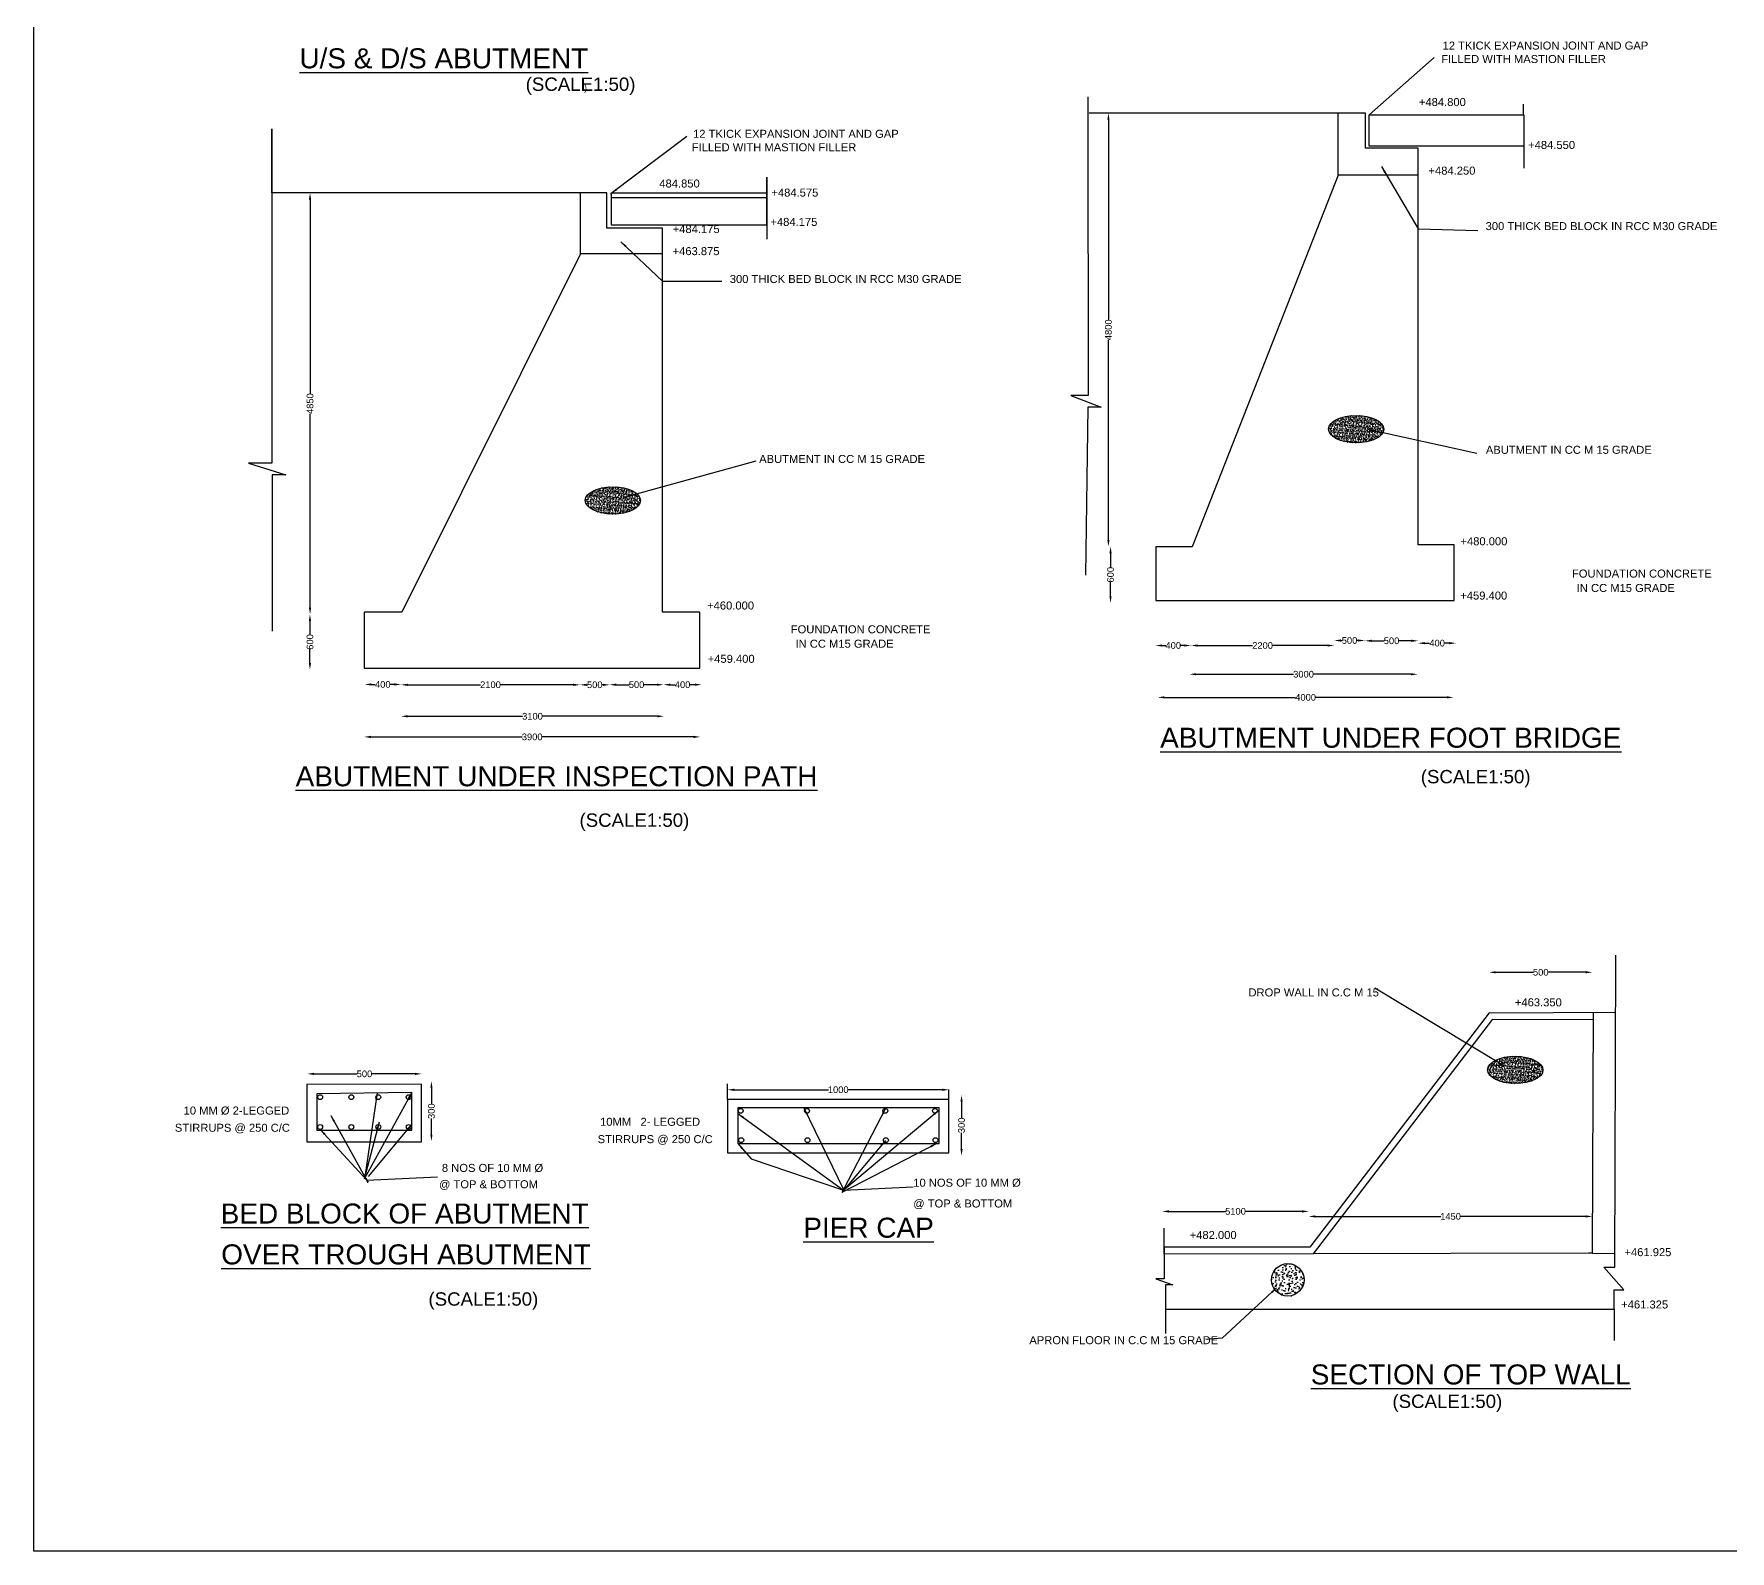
# Model space of a CAD drawing. Header units: millimetres. Extents: x 2543178 to 2557692, y 44357851 to 44367286.
# Drawn here: x 2543178 to 2549535, y 44357851 to 44363536 of the extents above; entities that cross this region are included whole.
import ezdxf

# ---------------------------------------------------------------- set-up
doc = ezdxf.new("R2010")
doc.units = ezdxf.units.MM
doc.header["$MEASUREMENT"] = 0
for name, color, linetype in [('DIMENSION', 7, 'Continuous'), ('DRAWING', 2, 'Continuous'), ('TEXT', 7, 'Continuous')]:
    doc.layers.add(name, color=color, linetype=linetype)
doc.styles.get("Standard").update_dxf_attribs({"font": 'arial.ttf', "height": 25})
doc.dimstyles.get("Standard").update_dxf_attribs({"dimtxt": 25, "dimasz": 25, "dimexe": 0.18, "dimexo": 0.0625, "dimgap": 0.09, "dimtad": 0, "dimdec": 0, "dimzin": 0, "dimdsep": 46, "dimtxsty": 'Standard', "dimcen": 0.09, "dimse1": 1, "dimse2": 1, "dimadec": 0, "dimazin": 0, "dimtfac": 1, "dimtdec": 0, "dimtofl": 0, "dimtmove": 0, "dimatfit": 3, "dimfxl": 1, "dimtolj": 1, "dimtzin": 0, "dimarcsym": 0})

# ---------------------------------------------------------------- blocks, each defined once
blk = doc.blocks.new('*D101')
at = {"layer": 'Defpoints', "color": 0, "transparency": 16777216}
for p in [(2547389.9, 44361051.5), (2548498.6, 44361053.1), (2548498.6, 44361050.1)]:
    blk.add_point(p, dxfattribs=at)
at = {"layer": 'TEXT', "color": 0, "lineweight": -2, "transparency": 16777216}
for p, q in [((2547414.9, 44361050.1), (2547906.3, 44361050.1)), ((2548473.6, 44361050.1), (2547982.1, 44361050.1))]:
    blk.add_line(p, q, dxfattribs=at)
at = {"layer": 'TEXT', "color": 0, "transparency": 16777216}
for points in [[(2547414.9, 44361054.3), (2547414.9, 44361046), (2547389.9, 44361050.1)], [(2548473.6, 44361054.3), (2548473.6, 44361046), (2548498.6, 44361050.1)]]:
    blk.add_solid(points, dxfattribs=at)
at = {"layer": 'TEXT', "color": 0, "transparency": 16777216, "insert": (2547944.2, 44361050.1), "char_height": 25, "attachment_point": 5}
blk.add_mtext('\\A1;4000', dxfattribs=at)
blk = doc.blocks.new('*D102')
at = {"layer": 'Defpoints', "color": 0, "transparency": 16777216}
for p in [(2547508.8, 44361124.8), (2548364, 44361136.7), (2548364, 44361128.5)]:
    blk.add_point(p, dxfattribs=at)
at = {"layer": 'TEXT', "color": 0, "lineweight": -2, "transparency": 16777216}
for p, q in [((2547533.8, 44361136.7), (2547899, 44361136.7)), ((2548339, 44361136.7), (2547973.8, 44361136.7))]:
    blk.add_line(p, q, dxfattribs=at)
at = {"layer": 'TEXT', "color": 0, "transparency": 16777216}
for points in [[(2547533.8, 44361140.9), (2547533.8, 44361132.5), (2547508.8, 44361136.7)], [(2548339, 44361140.9), (2548339, 44361132.5), (2548364, 44361136.7)]]:
    blk.add_solid(points, dxfattribs=at)
at = {"layer": 'TEXT', "color": 0, "transparency": 16777216, "insert": (2547936.4, 44361136.7), "char_height": 25, "attachment_point": 5}
blk.add_mtext('\\A1;3000', dxfattribs=at)
blk = doc.blocks.new('*D103')
at = {"layer": 'Defpoints', "color": 0, "transparency": 16777216}
for p in [(2548366, 44361244.4), (2548508.1, 44361253.2), (2548508.1, 44361247.3)]:
    blk.add_point(p, dxfattribs=at)
at = {"layer": 'TEXT', "color": 0, "lineweight": -2, "transparency": 16777216}
for p, q in [((2548391, 44361253.2), (2548408.9, 44361253.2)), ((2548483.1, 44361253.2), (2548465.2, 44361253.2))]:
    blk.add_line(p, q, dxfattribs=at)
at = {"layer": 'TEXT', "color": 0, "transparency": 16777216}
for points in [[(2548391, 44361257.4), (2548391, 44361249), (2548366, 44361253.2)], [(2548483.1, 44361257.4), (2548483.1, 44361249), (2548508.1, 44361253.2)]]:
    blk.add_solid(points, dxfattribs=at)
at = {"layer": 'TEXT', "color": 0, "transparency": 16777216, "insert": (2548437.1, 44361253.2), "char_height": 25, "attachment_point": 5}
blk.add_mtext('\\A1;400', dxfattribs=at)
blk = doc.blocks.new('*D104')
at = {"layer": 'Defpoints', "color": 0, "transparency": 16777216}
for p in [(2548166.4, 44361262), (2548166.4, 44361253.2), (2548366, 44361253.2)]:
    blk.add_point(p, dxfattribs=at)
at = {"layer": 'TEXT', "color": 0, "lineweight": -2, "transparency": 16777216}
for p, q in [((2548191.4, 44361262), (2548238.5, 44361262)), ((2548341, 44361262), (2548293.9, 44361262))]:
    blk.add_line(p, q, dxfattribs=at)
at = {"layer": 'TEXT', "color": 0, "transparency": 16777216}
for points in [[(2548191.4, 44361266.2), (2548191.4, 44361257.8), (2548166.4, 44361262)], [(2548341, 44361266.2), (2548341, 44361257.8), (2548366, 44361262)]]:
    blk.add_solid(points, dxfattribs=at)
at = {"layer": 'TEXT', "color": 0, "transparency": 16777216, "insert": (2548266.2, 44361262), "char_height": 25, "attachment_point": 5}
blk.add_mtext('\\A1;500', dxfattribs=at)
blk = doc.blocks.new('*D105')
at = {"layer": 'Defpoints', "color": 0, "transparency": 16777216}
for p in [(2548051.3, 44361263.2), (2548051.3, 44361262), (2548166.4, 44361262)]:
    blk.add_point(p, dxfattribs=at)
at = {"layer": 'TEXT', "color": 0, "lineweight": -2, "transparency": 16777216}
for p, q in [((2548076.3, 44361263.2), (2548081.1, 44361263.2)), ((2548141.4, 44361263.2), (2548136.5, 44361263.2))]:
    blk.add_line(p, q, dxfattribs=at)
at = {"layer": 'TEXT', "color": 0, "transparency": 16777216}
for points in [[(2548076.3, 44361267.3), (2548076.3, 44361259), (2548051.3, 44361263.2)], [(2548141.4, 44361267.3), (2548141.4, 44361259), (2548166.4, 44361263.2)]]:
    blk.add_solid(points, dxfattribs=at)
at = {"layer": 'TEXT', "color": 0, "transparency": 16777216, "insert": (2548108.8, 44361263.2), "char_height": 25, "attachment_point": 5}
blk.add_mtext('\\A1;500', dxfattribs=at)
blk = doc.blocks.new('*D106')
at = {"layer": 'Defpoints', "color": 0, "transparency": 16777216}
for p in [(2547514.5, 44361244.4), (2547514.5, 44361244.4), (2548051.3, 44361263.2)]:
    blk.add_point(p, dxfattribs=at)
at = {"layer": 'TEXT', "color": 0, "lineweight": -2, "transparency": 16777216}
for p, q in [((2547539.5, 44361244.4), (2547745.3, 44361244.4)), ((2548026.3, 44361244.4), (2547820.5, 44361244.4))]:
    blk.add_line(p, q, dxfattribs=at)
at = {"layer": 'TEXT', "color": 0, "transparency": 16777216}
for points in [[(2547539.5, 44361248.5), (2547539.5, 44361240.2), (2547514.5, 44361244.4)], [(2548026.3, 44361248.5), (2548026.3, 44361240.2), (2548051.3, 44361244.4)]]:
    blk.add_solid(points, dxfattribs=at)
at = {"layer": 'TEXT', "color": 0, "transparency": 16777216, "insert": (2547782.9, 44361244.4), "char_height": 25, "attachment_point": 5}
blk.add_mtext('\\A1;2200', dxfattribs=at)
blk = doc.blocks.new('*D107')
at = {"layer": 'Defpoints', "color": 0, "transparency": 16777216}
for p in [(2547381.5, 44361252.8), (2547381.5, 44361244.4), (2547514.5, 44361244.4)]:
    blk.add_point(p, dxfattribs=at)
at = {"layer": 'TEXT', "color": 0, "lineweight": -2, "transparency": 16777216}
for p, q in [((2547406.5, 44361244.4), (2547419.9, 44361244.4)), ((2547489.5, 44361244.4), (2547476.2, 44361244.4))]:
    blk.add_line(p, q, dxfattribs=at)
at = {"layer": 'TEXT', "color": 0, "transparency": 16777216}
for points in [[(2547406.5, 44361248.5), (2547406.5, 44361240.2), (2547381.5, 44361244.4)], [(2547489.5, 44361248.5), (2547489.5, 44361240.2), (2547514.5, 44361244.4)]]:
    blk.add_solid(points, dxfattribs=at)
at = {"layer": 'TEXT', "color": 0, "transparency": 16777216, "insert": (2547448, 44361244.4), "char_height": 25, "attachment_point": 5}
blk.add_mtext('\\A1;400', dxfattribs=at)
blk = doc.blocks.new('*D108')
at = {"layer": 'Defpoints', "color": 0, "transparency": 16777216}
for p in [(2547212.5, 44361615.4), (2547213, 44361615.4), (2547211.3, 44361404)]:
    blk.add_point(p, dxfattribs=at)
at = {"layer": 'DIMENSION', "color": 0, "lineweight": -2, "transparency": 16777216}
for p, q in [((2547213, 44361590.4), (2547213, 44361537.4)), ((2547213, 44361429), (2547213, 44361482))]:
    blk.add_line(p, q, dxfattribs=at)
at = {"layer": 'DIMENSION', "color": 0, "transparency": 16777216}
for points in [[(2547208.9, 44361590.4), (2547217.2, 44361590.4), (2547213, 44361615.4)], [(2547208.9, 44361429), (2547217.2, 44361429), (2547213, 44361404)]]:
    blk.add_solid(points, dxfattribs=at)
at = {"layer": 'DIMENSION', "color": 0, "transparency": 16777216, "insert": (2547213, 44361509.7), "char_height": 25, "attachment_point": 5, "rotation": 90}
blk.add_mtext('\\A1;600', dxfattribs=at)
blk = doc.blocks.new('*D109')
at = {"layer": 'Defpoints', "color": 0, "transparency": 16777216}
for p in [(2547205.1, 44363239.8), (2547212.5, 44363239.8), (2547212.5, 44361615.4)]:
    blk.add_point(p, dxfattribs=at)
at = {"layer": 'DIMENSION', "color": 0, "lineweight": -2, "transparency": 16777216}
for p, q in [((2547205.1, 44363214.8), (2547205.1, 44362465.5)), ((2547205.1, 44361640.4), (2547205.1, 44362389.7))]:
    blk.add_line(p, q, dxfattribs=at)
at = {"layer": 'DIMENSION', "color": 0, "transparency": 16777216}
for points in [[(2547200.9, 44363214.8), (2547209.2, 44363214.8), (2547205.1, 44363239.8)], [(2547200.9, 44361640.4), (2547209.2, 44361640.4), (2547205.1, 44361615.4)]]:
    blk.add_solid(points, dxfattribs=at)
at = {"layer": 'DIMENSION', "color": 0, "transparency": 16777216, "insert": (2547205.1, 44362427.6), "char_height": 25, "attachment_point": 5, "rotation": 90}
blk.add_mtext('\\A1;4800', dxfattribs=at)
blk = doc.blocks.new('*D110')
at = {"layer": 'Defpoints', "color": 0, "transparency": 16777216}
for p in [(2544416, 44360894.1), (2545674.7, 44360901.9), (2545674.7, 44360900.6)]:
    blk.add_point(p, dxfattribs=at)
at = {"layer": 'TEXT', "color": 0, "lineweight": -2, "transparency": 16777216}
for p, q in [((2544441, 44360901.9), (2545007.9, 44360901.9)), ((2545649.7, 44360901.9), (2545082.7, 44360901.9))]:
    blk.add_line(p, q, dxfattribs=at)
at = {"layer": 'TEXT', "color": 0, "transparency": 16777216}
for points in [[(2544441, 44360906.1), (2544441, 44360897.7), (2544416, 44360901.9)], [(2545649.7, 44360906.1), (2545649.7, 44360897.7), (2545674.7, 44360901.9)]]:
    blk.add_solid(points, dxfattribs=at)
at = {"layer": 'TEXT', "color": 0, "transparency": 16777216, "insert": (2545045.3, 44360901.9), "char_height": 25, "attachment_point": 5}
blk.add_mtext('\\A1;3900', dxfattribs=at)
blk = doc.blocks.new('*D111')
at = {"layer": 'Defpoints', "color": 0, "transparency": 16777216}
for p in [(2544553.5, 44360979.2), (2545539.4, 44360977.8), (2544553.5, 44360974)]:
    blk.add_point(p, dxfattribs=at)
at = {"layer": 'TEXT', "color": 0, "lineweight": -2, "transparency": 16777216}
for p, q in [((2544578.5, 44360979.2), (2545009.1, 44360979.2)), ((2545514.4, 44360979.2), (2545083.8, 44360979.2))]:
    blk.add_line(p, q, dxfattribs=at)
at = {"layer": 'TEXT', "color": 0, "transparency": 16777216}
for points in [[(2544578.5, 44360983.4), (2544578.5, 44360975), (2544553.5, 44360979.2)], [(2545514.4, 44360983.4), (2545514.4, 44360975), (2545539.4, 44360979.2)]]:
    blk.add_solid(points, dxfattribs=at)
at = {"layer": 'TEXT', "color": 0, "transparency": 16777216, "insert": (2545046.4, 44360979.2), "char_height": 25, "attachment_point": 5}
blk.add_mtext('\\A1;3100', dxfattribs=at)
blk = doc.blocks.new('*D112')
at = {"layer": 'Defpoints', "color": 0, "transparency": 16777216}
for p in [(2545537.9, 44361095.6), (2545680.1, 44361097.6), (2545680.1, 44361093.1)]:
    blk.add_point(p, dxfattribs=at)
at = {"layer": 'TEXT', "color": 0, "lineweight": -2, "transparency": 16777216}
for p, q in [((2545562.9, 44361097.6), (2545580.8, 44361097.6)), ((2545655.1, 44361097.6), (2545637.2, 44361097.6))]:
    blk.add_line(p, q, dxfattribs=at)
at = {"layer": 'TEXT', "color": 0, "transparency": 16777216}
for points in [[(2545562.9, 44361101.7), (2545562.9, 44361093.4), (2545537.9, 44361097.6)], [(2545655.1, 44361101.7), (2545655.1, 44361093.4), (2545680.1, 44361097.6)]]:
    blk.add_solid(points, dxfattribs=at)
at = {"layer": 'TEXT', "color": 0, "transparency": 16777216, "insert": (2545609, 44361097.6), "char_height": 25, "attachment_point": 5}
blk.add_mtext('\\A1;400', dxfattribs=at)
blk = doc.blocks.new('*D113')
at = {"layer": 'Defpoints', "color": 0, "transparency": 16777216}
for p in [(2545335.2, 44361097.1), (2545537.9, 44361097.6), (2545537.9, 44361097.6)]:
    blk.add_point(p, dxfattribs=at)
at = {"layer": 'TEXT', "color": 0, "lineweight": -2, "transparency": 16777216}
for p, q in [((2545360.2, 44361097.6), (2545408.9, 44361097.6)), ((2545512.9, 44361097.6), (2545464.2, 44361097.6))]:
    blk.add_line(p, q, dxfattribs=at)
at = {"layer": 'TEXT', "color": 0, "transparency": 16777216}
for points in [[(2545360.2, 44361101.7), (2545360.2, 44361093.4), (2545335.2, 44361097.6)], [(2545512.9, 44361101.7), (2545512.9, 44361093.4), (2545537.9, 44361097.6)]]:
    blk.add_solid(points, dxfattribs=at)
at = {"layer": 'TEXT', "color": 0, "transparency": 16777216, "insert": (2545436.5, 44361097.6), "char_height": 25, "attachment_point": 5}
blk.add_mtext('\\A1;500', dxfattribs=at)
blk = doc.blocks.new('*D114')
at = {"layer": 'Defpoints', "color": 0, "transparency": 16777216}
for p in [(2545224.6, 44361096.6), (2545335.2, 44361097.6), (2545335.2, 44361097.1)]:
    blk.add_point(p, dxfattribs=at)
at = {"layer": 'TEXT', "color": 0, "lineweight": -2, "transparency": 16777216}
for p, q in [((2545249.6, 44361097.1), (2545252.2, 44361097.1)), ((2545310.2, 44361097.1), (2545307.6, 44361097.1))]:
    blk.add_line(p, q, dxfattribs=at)
at = {"layer": 'TEXT', "color": 0, "transparency": 16777216}
for points in [[(2545249.6, 44361101.2), (2545249.6, 44361092.9), (2545224.6, 44361097.1)], [(2545310.2, 44361101.2), (2545310.2, 44361092.9), (2545335.2, 44361097.1)]]:
    blk.add_solid(points, dxfattribs=at)
at = {"layer": 'TEXT', "color": 0, "transparency": 16777216, "insert": (2545279.9, 44361097.1), "char_height": 25, "attachment_point": 5}
blk.add_mtext('\\A1;500', dxfattribs=at)
blk = doc.blocks.new('*D115')
at = {"layer": 'Defpoints', "color": 0, "transparency": 16777216}
for p in [(2544553.5, 44361097.2), (2544553.5, 44361095.8), (2545224.6, 44361097.1)]:
    blk.add_point(p, dxfattribs=at)
at = {"layer": 'TEXT', "color": 0, "lineweight": -2, "transparency": 16777216}
for p, q in [((2544578.5, 44361097.2), (2544851.5, 44361097.2)), ((2545199.6, 44361097.2), (2544926.6, 44361097.2))]:
    blk.add_line(p, q, dxfattribs=at)
at = {"layer": 'TEXT', "color": 0, "transparency": 16777216}
for points in [[(2544578.5, 44361101.3), (2544578.5, 44361093), (2544553.5, 44361097.2)], [(2545199.6, 44361101.3), (2545199.6, 44361093), (2545224.6, 44361097.2)]]:
    blk.add_solid(points, dxfattribs=at)
at = {"layer": 'TEXT', "color": 0, "transparency": 16777216, "insert": (2544889, 44361097.2), "char_height": 25, "attachment_point": 5}
blk.add_mtext('\\A1;2100', dxfattribs=at)
blk = doc.blocks.new('*D116')
at = {"layer": 'Defpoints', "color": 0, "transparency": 16777216}
for p in [(2544417.3, 44361098.5), (2544417.3, 44361097.8), (2544553.5, 44361097.2)]:
    blk.add_point(p, dxfattribs=at)
at = {"layer": 'TEXT', "color": 0, "lineweight": -2, "transparency": 16777216}
for p, q in [((2544442.3, 44361098.5), (2544457.2, 44361098.5)), ((2544528.5, 44361098.5), (2544513.6, 44361098.5))]:
    blk.add_line(p, q, dxfattribs=at)
at = {"layer": 'TEXT', "color": 0, "transparency": 16777216}
for points in [[(2544442.3, 44361102.7), (2544442.3, 44361094.4), (2544417.3, 44361098.5)], [(2544528.5, 44361102.7), (2544528.5, 44361094.4), (2544553.5, 44361098.5)]]:
    blk.add_solid(points, dxfattribs=at)
at = {"layer": 'TEXT', "color": 0, "transparency": 16777216, "insert": (2544485.4, 44361098.5), "char_height": 25, "attachment_point": 5}
blk.add_mtext('\\A1;400', dxfattribs=at)
blk = doc.blocks.new('*D117')
at = {"layer": 'Defpoints', "color": 0, "transparency": 16777216}
for p in [(2544210, 44361361.4), (2544212.4, 44361361.4), (2544209.2, 44361154.1)]:
    blk.add_point(p, dxfattribs=at)
at = {"layer": 'TEXT', "color": 0, "lineweight": -2, "transparency": 16777216}
for p, q in [((2544212.4, 44361336.4), (2544212.4, 44361285.5)), ((2544212.4, 44361179.1), (2544212.4, 44361230))]:
    blk.add_line(p, q, dxfattribs=at)
at = {"layer": 'TEXT', "color": 0, "transparency": 16777216}
for points in [[(2544208.2, 44361336.4), (2544216.5, 44361336.4), (2544212.4, 44361361.4)], [(2544208.2, 44361179.1), (2544216.5, 44361179.1), (2544212.4, 44361154.1)]]:
    blk.add_solid(points, dxfattribs=at)
at = {"layer": 'TEXT', "color": 0, "transparency": 16777216, "insert": (2544212.4, 44361257.7), "char_height": 25, "attachment_point": 5, "rotation": 90}
blk.add_mtext('\\A1;600', dxfattribs=at)
blk = doc.blocks.new('*D118')
at = {"layer": 'Defpoints', "color": 0, "transparency": 16777216}
for p in [(2544210, 44362940.4), (2544212.7, 44362940.4), (2544210, 44361361.4)]:
    blk.add_point(p, dxfattribs=at)
at = {"layer": 'TEXT', "color": 0, "lineweight": -2, "transparency": 16777216}
for p, q in [((2544212.7, 44362915.4), (2544212.7, 44362188.8)), ((2544212.7, 44361386.4), (2544212.7, 44362113))]:
    blk.add_line(p, q, dxfattribs=at)
at = {"layer": 'TEXT', "color": 0, "transparency": 16777216}
for points in [[(2544208.5, 44362915.4), (2544216.9, 44362915.4), (2544212.7, 44362940.4)], [(2544208.5, 44361386.4), (2544216.9, 44361386.4), (2544212.7, 44361361.4)]]:
    blk.add_solid(points, dxfattribs=at)
at = {"layer": 'TEXT', "color": 0, "transparency": 16777216, "insert": (2544212.7, 44362150.9), "char_height": 25, "attachment_point": 5, "rotation": 90}
blk.add_mtext('\\A1;4850', dxfattribs=at)
blk = doc.blocks.new('*D119')
at = {"layer": 'Defpoints', "color": 0, "transparency": 16777216}
for p in [(2544202.7, 44359632.4), (2544631, 44359639.2), (2544631, 44359637.2)]:
    blk.add_point(p, dxfattribs=at)
at = {"layer": 'TEXT', "color": 0, "lineweight": -2, "transparency": 16777216}
for p, q in [((2544227.7, 44359639.2), (2544389.2, 44359639.2)), ((2544606, 44359639.2), (2544444.5, 44359639.2))]:
    blk.add_line(p, q, dxfattribs=at)
at = {"layer": 'TEXT', "color": 0, "transparency": 16777216}
for points in [[(2544227.7, 44359643.3), (2544227.7, 44359635), (2544202.7, 44359639.2)], [(2544606, 44359643.3), (2544606, 44359635), (2544631, 44359639.2)]]:
    blk.add_solid(points, dxfattribs=at)
at = {"layer": 'TEXT', "color": 0, "transparency": 16777216, "insert": (2544416.8, 44359639.2), "char_height": 25, "attachment_point": 5}
blk.add_mtext('\\A1;500', dxfattribs=at)
blk = doc.blocks.new('*D120')
at = {"layer": 'Defpoints', "color": 0, "transparency": 16777216}
for p in [(2544667.6, 44359612.1), (2544669.4, 44359612.1), (2544667.9, 44359386.8)]:
    blk.add_point(p, dxfattribs=at)
at = {"layer": 'TEXT', "color": 0, "lineweight": -2, "transparency": 16777216}
for p, q in [((2544667.6, 44359587.1), (2544667.6, 44359527.1)), ((2544667.6, 44359411.8), (2544667.6, 44359471.8))]:
    blk.add_line(p, q, dxfattribs=at)
at = {"layer": 'TEXT', "color": 0, "transparency": 16777216}
for points in [[(2544663.5, 44359587.1), (2544671.8, 44359587.1), (2544667.6, 44359612.1)], [(2544663.5, 44359411.8), (2544671.8, 44359411.8), (2544667.6, 44359386.8)]]:
    blk.add_solid(points, dxfattribs=at)
at = {"layer": 'TEXT', "color": 0, "transparency": 16777216, "insert": (2544667.6, 44359499.4), "char_height": 25, "attachment_point": 5, "rotation": 90}
blk.add_mtext('\\A1;300', dxfattribs=at)
blk = doc.blocks.new('*D121')
at = {"layer": 'Defpoints', "color": 0, "transparency": 16777216}
for p in [(2546607.3, 44359580.3), (2546607.3, 44359579.6), (2545777.5, 44359572.3)]:
    blk.add_point(p, dxfattribs=at)
at = {"layer": 'TEXT', "color": 0, "lineweight": -2, "transparency": 16777216}
for p, q in [((2545802.5, 44359579.6), (2546156.2, 44359579.6)), ((2546582.3, 44359579.6), (2546228.6, 44359579.6))]:
    blk.add_line(p, q, dxfattribs=at)
at = {"layer": 'TEXT', "color": 0, "transparency": 16777216}
for points in [[(2545802.5, 44359583.8), (2545802.5, 44359575.4), (2545777.5, 44359579.6)], [(2546582.3, 44359583.8), (2546582.3, 44359575.4), (2546607.3, 44359579.6)]]:
    blk.add_solid(points, dxfattribs=at)
at = {"layer": 'TEXT', "color": 0, "transparency": 16777216, "insert": (2546192.4, 44359579.6), "char_height": 25, "attachment_point": 5}
blk.add_mtext('\\A1;1000', dxfattribs=at)
blk = doc.blocks.new('*D122')
at = {"layer": 'Defpoints', "color": 0, "transparency": 16777216}
for p in [(2546647.2, 44359559.6), (2546654.6, 44359559.6), (2546647.2, 44359333)]:
    blk.add_point(p, dxfattribs=at)
at = {"layer": 'TEXT', "color": 0, "lineweight": -2, "transparency": 16777216}
for p, q in [((2546654.6, 44359534.6), (2546654.6, 44359474)), ((2546654.6, 44359358), (2546654.6, 44359418.7))]:
    blk.add_line(p, q, dxfattribs=at)
at = {"layer": 'TEXT', "color": 0, "transparency": 16777216}
for points in [[(2546650.5, 44359534.6), (2546658.8, 44359534.6), (2546654.6, 44359559.6)], [(2546650.5, 44359358), (2546658.8, 44359358), (2546654.6, 44359333)]]:
    blk.add_solid(points, dxfattribs=at)
at = {"layer": 'TEXT', "color": 0, "transparency": 16777216, "insert": (2546654.6, 44359446.3), "char_height": 25, "attachment_point": 5, "rotation": 90}
blk.add_mtext('\\A1;300', dxfattribs=at)
blk = doc.blocks.new('*D123')
at = {"layer": 'Defpoints', "color": 0, "transparency": 16777216}
for p in [(2547406.8, 44359096.1), (2547956, 44359123.8), (2547956, 44359096.1)]:
    blk.add_point(p, dxfattribs=at)
at = {"layer": 'TEXT', "color": 0, "lineweight": -2, "transparency": 16777216}
for p, q in [((2547431.8, 44359123.8), (2547644, 44359123.8)), ((2547931, 44359123.8), (2547718.8, 44359123.8))]:
    blk.add_line(p, q, dxfattribs=at)
at = {"layer": 'TEXT', "color": 0, "transparency": 16777216}
for points in [[(2547431.8, 44359128), (2547431.8, 44359119.6), (2547406.8, 44359123.8)], [(2547931, 44359128), (2547931, 44359119.6), (2547956, 44359123.8)]]:
    blk.add_solid(points, dxfattribs=at)
at = {"layer": 'TEXT', "color": 0, "transparency": 16777216, "insert": (2547681.4, 44359123.8), "char_height": 25, "attachment_point": 5}
blk.add_mtext('\\A1;5100', dxfattribs=at)
blk = doc.blocks.new('*D124')
at = {"layer": 'Defpoints', "color": 0, "transparency": 16777216}
for p in [(2548632.1, 44359977.4), (2549018.9, 44360019.9), (2549018.9, 44359976.7)]:
    blk.add_point(p, dxfattribs=at)
at = {"layer": 'TEXT', "color": 0, "lineweight": -2, "transparency": 16777216}
for p, q in [((2548657.1, 44360019.9), (2548797.8, 44360019.9)), ((2548993.9, 44360019.9), (2548853.2, 44360019.9))]:
    blk.add_line(p, q, dxfattribs=at)
at = {"layer": 'TEXT', "color": 0, "transparency": 16777216}
for points in [[(2548657.1, 44360024.1), (2548657.1, 44360015.8), (2548632.1, 44360019.9)], [(2548993.9, 44360024.1), (2548993.9, 44360015.8), (2549018.9, 44360019.9)]]:
    blk.add_solid(points, dxfattribs=at)
at = {"layer": 'TEXT', "color": 0, "transparency": 16777216, "insert": (2548825.5, 44360019.9), "char_height": 25, "attachment_point": 5}
blk.add_mtext('\\A1;500', dxfattribs=at)
blk = doc.blocks.new('*D125')
at = {"layer": 'Defpoints', "color": 0, "transparency": 16777216}
for p in [(2547956, 44359123.8), (2549019, 44359104.9), (2549019, 44359084.1)]:
    blk.add_point(p, dxfattribs=at)
at = {"layer": 'TEXT', "color": 0, "lineweight": -2, "transparency": 16777216}
for p, q in [((2547981, 44359104.9), (2548451.3, 44359104.9)), ((2548994, 44359104.9), (2548523.7, 44359104.9))]:
    blk.add_line(p, q, dxfattribs=at)
at = {"layer": 'TEXT', "color": 0, "transparency": 16777216}
for points in [[(2547981, 44359109.1), (2547981, 44359100.8), (2547956, 44359104.9)], [(2548994, 44359109.1), (2548994, 44359100.8), (2549019, 44359104.9)]]:
    blk.add_solid(points, dxfattribs=at)
at = {"layer": 'TEXT', "color": 0, "transparency": 16777216, "insert": (2548487.5, 44359104.9), "char_height": 25, "attachment_point": 5}
blk.add_mtext('\\A1;1450', dxfattribs=at)

msp = doc.modelspace()

# ---------------------------------------------------------------- hatches: boundary and pattern name
h = msp.add_hatch()
h.set_pattern_fill('AR-CONC', color=256, scale=5, style=0)
h.set_pattern_definition([(50, (0, 0), (35.86300913, -3.13760675), [3.75, -41.25]), (355, (0, 0), (-6.93756668, 37.609606685), [3, -33]), (100.4514, (2.99, -0.26), (28.925469086, 34.471977103), [3.1870095, -35.0571056]), (46.1842, (0, 10), (53.36205243, -8.275950716), [5.625, -61.875]), (96.6356, (4.447, 9.31), (46.73313528, 48.705893545), [4.7805144, -52.58565]), (351.1842, (0, 10), (46.73309726, 48.705930046), [4.5, -49.5]), (21, (5, 7.5), (29.845352606, -20.130944533), [3.75, -41.25]), (326, (5, 7.5), (12.165766596, 36.257502252), [3, -33]), (71.4514, (7.487, 5.822), (42.01113143, 16.126524835), [3.1870095, -35.0571056]), (37.5, (0, 0), (0.607992766, 16.6446926916), [0, -32.6, 0, -33.5, 0, -33.125]), (7.5, (0, 0), (13.153476872, 19.720585594), [0, -19.1, 0, -31.85, 0, -12.625]), (327.5, (-11.15, 0), (26.6911218086, -1.1277435867), [0, -12.5, 0, -39, 0, -51.75]), (317.5, (-16.15, 0), (29.159308467, 5.005249117), [0, -16.25, 0, -25.9, 0, -36.75])])
h.paths.add_polyline_path([(2547938.3, 44358867.5, 1), (2547816.5, 44358867.5, 1)])
at = {"layer": 'DIMENSION'}
h = msp.add_hatch(dxfattribs=at)
h.set_pattern_fill('AR-CONC', color=0, scale=2, style=0)
h.set_pattern_definition([(50, (3397.508, -3667.92), (14.345203652, -1.2550426997), [1.5, -16.5]), (355, (3397.508, -3667.92), (-2.7750266723, 15.043842674), [1.2, -13.2]), (100.4514, (3398.703, -3668.024), (11.5701876343, 13.7887908412), [1.2748038, -14.02284224]), (46.1842, (3397.508, -3663.92), (21.3448209725, -3.3103802866), [2.25, -24.75]), (96.6356, (3399.286, -3664.196), (18.693254111, 19.482357418), [1.91220576, -21.03426]), (351.1842, (3397.508, -3663.92), (18.693238903, 19.482372019), [1.8, -19.8]), (21, (3399.508, -3664.92), (11.9381410424, -8.0523778133), [1.5, -16.5]), (326, (3399.508, -3664.92), (4.8663066384, 14.503000901), [1.2, -13.2]), (71.4514, (3400.503, -3665.591), (16.8044525716, 6.450609934), [1.2748038, -14.02284224]), (37.5, (3397.5077, -3667.92), (0.24319710635, 6.6578770766), [0, -13.04, 0, -13.4, 0, -13.25]), (7.5, (3397.508, -3667.92), (5.2613907488, 7.8882342376), [0, -7.64, 0, -12.74, 0, -5.05]), (327.5, (3393.0477, -3667.92), (10.67644872345, -0.4510974347), [0, -5, 0, -15.6, 0, -20.7]), (317.5, (3391.048, -3667.92), (11.6637233868, 2.0020996466), [0, -6.5, 0, -10.36, 0, -14.7])])
edge = h.paths.add_edge_path()
edge.add_ellipse((2548133.5, 44362055.3), major_axis=(-103.6, 0.5), ratio=0.493873, start_angle=0, end_angle=360)
at = {"layer": 'TEXT'}
h = msp.add_hatch(dxfattribs=at)
h.set_pattern_fill('AR-CONC', color=0, scale=2, style=0)
h.set_pattern_definition([(50, (611.898, -3935.148), (14.345203652, -1.2550426997), [1.5, -16.5]), (355, (611.898, -3935.148), (-2.7750266723, 15.043842674), [1.2, -13.2]), (100.4514, (613.094, -3935.253), (11.5701876343, 13.7887908412), [1.2748038, -14.02284224]), (46.1842, (611.898, -3931.148), (21.3448209725, -3.3103802866), [2.25, -24.75]), (96.6356, (613.677, -3931.424), (18.693254111, 19.482357418), [1.91220576, -21.03426]), (351.1842, (611.898, -3931.148), (18.693238903, 19.482372019), [1.8, -19.8]), (21, (613.898, -3932.148), (11.9381410424, -8.0523778133), [1.5, -16.5]), (326, (613.898, -3932.148), (4.8663066384, 14.503000901), [1.2, -13.2]), (71.4514, (614.893, -3932.819), (16.8044525716, 6.450609934), [1.2748038, -14.02284224]), (37.5, (611.898, -3935.148), (0.24319710635, 6.6578770766), [0, -13.04, 0, -13.4, 0, -13.25]), (7.5, (611.898, -3935.148), (5.2613907488, 7.8882342376), [0, -7.64, 0, -12.74, 0, -5.05]), (327.5, (607.438, -3935.148), (10.67644872345, -0.4510974347), [0, -5, 0, -15.6, 0, -20.7]), (317.5, (605.438, -3935.148), (11.6637233868, 2.0020996466), [0, -6.5, 0, -10.36, 0, -14.7])])
edge = h.paths.add_edge_path()
edge.add_ellipse((2545347.8, 44361788.1), major_axis=(-103.6, 0.5), ratio=0.493873, start_angle=0, end_angle=360)
h = msp.add_hatch(dxfattribs=at)
h.set_pattern_fill('AR-CONC', color=0, scale=2, style=0)
h.set_pattern_definition([(50, (3994.112, -6069.148), (14.345203652, -1.2550426997), [1.5, -16.5]), (355, (3994.112, -6069.148), (-2.7750266723, 15.043842674), [1.2, -13.2]), (100.4514, (3995.308, -6069.252), (11.5701876343, 13.7887908412), [1.2748038, -14.02284224]), (46.1842, (3994.112, -6065.148), (21.3448209725, -3.3103802866), [2.25, -24.75]), (96.6356, (3995.891, -6065.424), (18.693254111, 19.482357418), [1.91220576, -21.03426]), (351.1842, (3994.112, -6065.148), (18.693238903, 19.482372019), [1.8, -19.8]), (21, (3996.112, -6066.148), (11.9381410424, -8.0523778133), [1.5, -16.5]), (326, (3996.112, -6066.148), (4.8663066384, 14.503000901), [1.2, -13.2]), (71.4514, (3997.107, -6066.819), (16.8044525716, 6.450609934), [1.2748038, -14.02284224]), (37.5, (3994.1124, -6069.148), (0.24319710635, 6.6578770766), [0, -13.04, 0, -13.4, 0, -13.25]), (7.5, (3994.112, -6069.148), (5.2613907488, 7.8882342376), [0, -7.64, 0, -12.74, 0, -5.05]), (327.5, (3989.6524, -6069.148), (10.67644872345, -0.4510974347), [0, -5, 0, -15.6, 0, -20.7]), (317.5, (3987.652, -6069.148), (11.6637233868, 2.0020996466), [0, -6.5, 0, -10.36, 0, -14.7])])
edge = h.paths.add_edge_path()
edge.add_ellipse((2548730.1, 44359654.1), major_axis=(-103.6, 0.5), ratio=0.493873, start_angle=0, end_angle=360)

# ---------------------------------------------------------------- linework, layer by layer
msp.add_circle((2547877.4, 44358867.5), 60.9)
at = {"layer": 'DIMENSION', "color": 0}
msp.add_lwpolyline([(2557690.5, 44357851), (2543177.8, 44357851), (2543177.8, 44367286.1), (2557690.5, 44367286.1)], close=True, dxfattribs=at)
msp.add_ellipse((2548133.5, 44362055.3), major_axis=(-103.6, 0.5), ratio=0.493873, dxfattribs=at)
at = {"layer": 'DRAWING', "color": 0}
for points in [[(2547128, 44363300.8), (2547128, 44363239.8), (2547129.7, 44362186.1), (2547129.7, 44362181.1), (2547063.7, 44362180.9), (2547178.2, 44362138), (2547128.5, 44362138), (2547119.6, 44361507.6)], [(2548066, 44363007.2), (2547519.5, 44361613.7)], [(2549100.4, 44358757.4), (2549100.4, 44358640.3)]]:
    msp.add_lwpolyline(points, dxfattribs=at)
at = {"layer": 'TEXT', "color": 0}
for points in [[(2548425.8, 44363448.3), (2548182.3, 44363232.8), (2548761.5, 44363233.4), (2548761.5, 44363032.8)], [(2548761.3, 44363233.4), (2548761.3, 44363273.4)], [(2547519.5, 44361613.7), (2547383.3, 44361613.7), (2547383.3, 44361412.8), (2548500.9, 44361412.8), (2548500.9, 44361622.2), (2548365.7, 44361622.2), (2548365.7, 44363108.3), (2548169.1, 44363108.3), (2548169.1, 44363239.8), (2547133.1, 44363239.8)], [(2548365.7, 44363007.2), (2548066, 44363007.2), (2548066, 44363239.8)], [(2548761.5, 44363116.2), (2548182.8, 44363116.2), (2548182.3, 44363232.8)], [(2544556.2, 44361369.2), (2544416.1, 44361369.2), (2544416.1, 44361160), (2545674.3, 44361160), (2545674.3, 44361369.4), (2545533.7, 44361369.4), (2545533.7, 44362808.7), (2545324.6, 44362808.7), (2545324.6, 44362940.4), (2544069.2, 44362940.4), (2544069.2, 44363180.2), (2544069.2, 44361927.7), (2543982.3, 44361927.7), (2544121.5, 44361883.8), (2544070.2, 44361883.8), (2544070.2, 44361298.2)], [(2545341.8, 44362936.3), (2545341.8, 44362820.8), (2545925.1, 44362820.8), (2545925.1, 44362999.1), (2545925.1, 44362767.2)], [(2545533.7, 44362711.7), (2545227, 44362711.7), (2545227, 44362940.4)], [(2545925.1, 44362938.9), (2545341.8, 44362938.9)], [(2545341.8, 44362936.3), (2545341.8, 44362938.9)], [(2545341.8, 44362923.2), (2545925.1, 44362923.2)], [(2545227, 44362711.7), (2544556.2, 44361369.2)], [(2549100.4, 44358757.4), (2549100.4, 44358830.5), (2549137, 44358830.5), (2549062.1, 44358915.2), (2549102.8, 44358915.2), (2549106.8, 44360084.3)], [(2549106.1, 44359869.3), (2548640.8, 44359867.2), (2548631.7, 44359867.5), (2547960, 44358989.6)], [(2547974, 44358964.6), (2548646.3, 44359843.8), (2549021.5, 44359842.6)], [(2549021.6, 44359868.9), (2549018.6, 44358966.9), (2549103, 44358966.7)], [(2544200.2, 44359599.4), (2544200.2, 44359384.4), (2544630.6, 44359384.4), (2544630.6, 44359600.8), (2544200.2, 44359599.4)], [(2546607.3, 44359543.7), (2545777.5, 44359542.9), (2545777.5, 44359601.6)], [(2545777.5, 44359542.9), (2545777.5, 44359342.8), (2546607.3, 44359342.8), (2546607.3, 44359580.3)], [(2544238, 44359564.5), (2544238, 44359428.5), (2544594.3, 44359428.5), (2544594.3, 44359569.5), (2544238, 44359564.5)], [(2545816.2, 44359510.1), (2545816.2, 44359378.7), (2546570.7, 44359378.7), (2546570.7, 44359503.5), (2546570.7, 44359511.9), (2545816.2, 44359511.9)], [(2545816.2, 44359511.9), (2545816.2, 44359510.4), (2545816.2, 44359508.9)], [(2549018.6, 44358966.9), (2549003.9, 44358967), (2547974, 44358964.6), (2547413.9, 44358963.3), (2547413.9, 44359061.2)], [(2547960, 44358989.6), (2547413.9, 44358989.6), (2547413.9, 44358870.6), (2547382.4, 44358870.9), (2547446.4, 44358848.2), (2547418.6, 44358848.4), (2547418.6, 44358666.5)], [(2547418.6, 44358757.4), (2549100.4, 44358757.4)]]:
    msp.add_lwpolyline(points, dxfattribs=at)
for centre in [(2544250.8, 44359551.8), (2544367.5, 44359551.8), (2544468.4, 44359551.8), (2544582.3, 44359551.8), (2545826.9, 44359500.9), (2546075.2, 44359500.9), (2546369.1, 44359500.9), (2546555, 44359500.9), (2544250.8, 44359440.2), (2544367.5, 44359440.2), (2544468.4, 44359440.2), (2544582.3, 44359440.2), (2545828.9, 44359390.8), (2546077.2, 44359390.8), (2546371.1, 44359390.8), (2546557, 44359390.8)]:
    msp.add_circle(centre, 9.14, dxfattribs=at)
for centre in [(2545347.8, 44361788.1), (2548730.1, 44359654.1)]:
    msp.add_ellipse(centre, major_axis=(-103.6, 0.5), ratio=0.493873, dxfattribs=at)

# ---------------------------------------------------------------- texts
at = {"layer": 'DIMENSION', "color": 0}
for s, height, p in [('%%UU/S & D/S ABUTMENT', 75, (2544172.9, 44363407.3)), ('(SCALE1:50)', 50, (2545021, 44363322.9)), (')', 25, (2545239.2, 44363321.9)), ('%%UABUTMENT UNDER FOOT BRIDGE', 75, (2547399, 44360861.4)), ('%%UABUTMENT UNDER INSPECTION PATH', 75, (2544158.8, 44360717)), ('(SCALE1:50)', 50, (2548375.9, 44360728)), ('(SCALE1:50)', 50, (2545222.7, 44360565)), ('%%UBED BLOCK OF ABUTMENT', 75, (2543877.8, 44359078.3)), ('%%UPIER CAP', 75, (2546061.6, 44359025.2)), ('%%UOVER TROUGH ABUTMENT', 75, (2543879.8, 44358925.3)), ('(SCALE1:50)', 50, (2544656.6, 44358770.6)), ('%%USECTION OF TOP WALL', 75, (2547963.5, 44358475.4)), ('(SCALE1:50)', 50, (2548269.7, 44358387.2))]:
    msp.add_text(s, height=height, dxfattribs=at).set_placement(p)
at = {"layer": 'TEXT', "color": 0}
for s, p in [('FILLED WITH MASTION FILLER', (2548452.6, 44363427.2)), ('12 TKICK EXPANSION JOINT AND GAP', (2548457.7, 44363477.6)), ('+484.800', (2548368.8, 44363265.9)), ('12 TKICK EXPANSION JOINT AND GAP', (2545648.3, 44363146.9)), ('FILLED WITH MASTION FILLER', (2545643.3, 44363096.5)), ('+484.550', (2548778.2, 44363105.2)), ('+484.250', (2548404.7, 44363009)), ('484.850', (2545521.8, 44362960.7)), ('+484.575', (2545941.9, 44362926.6)), ('+484.175', (2545938.2, 44362816.8)), ('300 THICK BED BLOCK IN RCC M30 GRADE', (2548618.9, 44362801.1)), ('+484.175', (2545571.9, 44362790)), ('+463.875', (2545571.5, 44362707.3)), ('300 THICK BED BLOCK IN RCC M30 GRADE', (2545786, 44362602.9)), ('ABUTMENT IN CC M 15 GRADE', (2545896.1, 44361928.5)), ('ABUTMENT IN CC M 15 GRADE', (2548619.8, 44361962.8)), ('+480.000', (2548524.5, 44361620.1)), ('FOUNDATION CONCRETE', (2548942.6, 44361499)), ('+459.400', (2548523.9, 44361416.6)), ('IN CC M15 GRADE', (2548960.3, 44361445)), ('+460.000', (2545700.9, 44361379.3)), ('FOUNDATION CONCRETE', (2546014.5, 44361290.2)), ('IN CC M15 GRADE', (2546032.2, 44361236.2)), ('+459.400', (2545703.1, 44361179.6)), ('DROP WALL IN C.C M 15', (2547729.9, 44359929.4)), ('+463.350', (2548728.5, 44359892.2)), ('10 MM Ø 2-LEGGED', (2543738.8, 44359486.8)), ('STIRRUPS @ 250 C/C', (2543706, 44359422.3)), ('10MM   2- LEGGED', (2545299.8, 44359444.7)), ('STIRRUPS @ 250 C/C', (2545290.6, 44359379.6)), ('8 NOS OF 10 MM Ø', (2544706.9, 44359271.8)), ('@ TOP & BOTTOM', (2544696.2, 44359210.6)), ('10 NOS OF 10 MM Ø', (2546473.7, 44359216.4)), ('@ TOP & BOTTOM', (2546473.7, 44359138.5)), ('+482.000', (2547509.7, 44359020.4)), ('+461.925', (2549139.2, 44358956.2)), ('+461.325', (2549127, 44358760)), ('APRON FLOOR IN C.C M 15 GRADE', (2546908.7, 44358626.3))]:
    msp.add_text(s, height=30, dxfattribs=at).set_placement(p)

# ---------------------------------------------------------------- dimensions: what is measured, and where the dimension line sits
at = {"layer": 'DIMENSION', "color": 0}
for base, p1, p2, text, picture, middle in [((2547205.1, 44363239.8), (2547212.5, 44361615.4), (2547212.5, 44363239.8), '4800', '*D109', (2547205.1, 44362427.6)), ((2547213, 44361615.4), (2547211.3, 44361404), (2547212.5, 44361615.4), '600', '*D108', (2547213, 44361509.7))]:
    dim = msp.add_linear_dim(base=base, p1=p1, p2=p2, angle=90, text=text, dimstyle='Standard', dxfattribs=at)
    dim.commit()
    dim.dimension.update_dxf_attribs({"geometry": picture, "text_midpoint": middle})
at = {"layer": 'TEXT', "color": 0}
for base, p1, p2, text, picture, middle in [((2544212.7, 44362940.4), (2544210, 44361361.4), (2544210, 44362940.4), '4850', '*D118', (2544212.7, 44362150.9)), ((2544212.4, 44361361.4), (2544209.2, 44361154.1), (2544210, 44361361.4), '600', '*D117', (2544212.4, 44361257.7)), ((2544667.6, 44359612.1), (2544667.9, 44359386.8), (2544669.4, 44359612.1), '300', '*D120', (2544667.6, 44359499.4)), ((2546654.6, 44359559.6), (2546647.2, 44359333), (2546647.2, 44359559.6), '300', '*D122', (2546654.6, 44359446.3))]:
    dim = msp.add_linear_dim(base=base, p1=p1, p2=p2, angle=90, text=text, dimstyle='Standard', dxfattribs=at)
    dim.commit()
    dim.dimension.update_dxf_attribs({"geometry": picture, "text_midpoint": middle})
for base, p1, p2, text, picture, middle in [((2547381.5, 44361244.4), (2547514.5, 44361244.4), (2547381.5, 44361252.8), '400', '*D107', (2547448, 44361244.4)), ((2547514.5, 44361244.4), (2548051.3, 44361263.2), (2547514.5, 44361244.4), '2200', '*D106', (2547782.9, 44361244.4)), ((2548051.3, 44361263.2), (2548166.4, 44361262), (2548051.3, 44361262), '500', '*D105', (2548108.8, 44361263.2)), ((2548166.4, 44361262), (2548366, 44361253.2), (2548166.4, 44361253.2), '500', '*D104', (2548266.2, 44361262)), ((2548508.1, 44361253.2), (2548366, 44361244.4), (2548508.1, 44361247.3), '400', '*D103', (2548437.1, 44361253.2)), ((2544417.3, 44361098.5), (2544553.5, 44361097.2), (2544417.3, 44361097.8), '400', '*D116', (2544485.4, 44361098.5)), ((2544553.5, 44361097.2), (2545224.6, 44361097.1), (2544553.5, 44361095.8), '2100', '*D115', (2544889, 44361097.2)), ((2545335.2, 44361097.1), (2545224.6, 44361096.6), (2545335.2, 44361097.6), '500', '*D114', (2545279.9, 44361097.1)), ((2545537.9, 44361097.6), (2545335.2, 44361097.1), (2545537.9, 44361097.6), '500', '*D113', (2545436.5, 44361097.6)), ((2545680.1, 44361097.6), (2545537.9, 44361095.6), (2545680.1, 44361093.1), '400', '*D112', (2545609, 44361097.6)), ((2548364, 44361136.7), (2547508.8, 44361124.8), (2548364, 44361128.5), '3000', '*D102', (2547936.4, 44361136.7)), ((2548498.6, 44361050.1), (2547389.9, 44361051.5), (2548498.6, 44361053.1), '4000', '*D101', (2547944.2, 44361050.1)), ((2544553.5, 44360979.2), (2545539.4, 44360977.8), (2544553.5, 44360974), '3100', '*D111', (2545046.4, 44360979.2)), ((2545674.7, 44360901.9), (2544416, 44360894.1), (2545674.7, 44360900.6), '3900', '*D110', (2545045.3, 44360901.9)), ((2549018.9, 44360019.9), (2548632.1, 44359977.4), (2549018.9, 44359976.7), '500', '*D124', (2548825.5, 44360019.9)), ((2544631, 44359639.2), (2544202.7, 44359632.4), (2544631, 44359637.2), '500', '*D119', (2544416.8, 44359639.2)), ((2546607.3, 44359579.6), (2545777.5, 44359572.3), (2546607.3, 44359580.3), '1000', '*D121', (2546192.4, 44359579.6)), ((2547956, 44359123.8), (2547406.8, 44359096.1), (2547956, 44359096.1), '5100', '*D123', (2547681.4, 44359123.8)), ((2549019, 44359104.9), (2547956, 44359123.8), (2549019, 44359084.1), '1450', '*D125', (2548487.5, 44359104.9))]:
    dim = msp.add_linear_dim(base=base, p1=p1, p2=p2, text=text, dimstyle='Standard', dxfattribs=at)
    dim.commit()
    dim.dimension.update_dxf_attribs({"geometry": picture, "text_midpoint": middle})

# ---------------------------------------------------------------- leaders
for points in [[(2545341.8, 44362938.9), (2545625.4, 44363153)], [(2545377.8, 44362757.6), (2545533.7, 44362609.7), (2545756.2, 44362609.7)], [(2545391, 44361800), (2545884.7, 44361936.4)], [(2544250.8, 44359431.1), (2544425.5, 44359240.9)]]:
    msp.add_leader(points, dimstyle='Standard', override={"dimgap": 0.09, "dimtad": 0})
at = {"layer": 'DIMENSION', "color": 0}
msp.add_leader([(2547835.7, 44358837.4), (2547632, 44358648.5), (2547570.4, 44358644.1)], dimstyle='Standard', override={"dimgap": 0.09, "dimtad": 0}, dxfattribs=at)
at = {"layer": 'TEXT', "color": 0}
for points in [[(2548229, 44363038.9), (2548365.7, 44362805.3), (2548589.1, 44362799)], [(2548177.3, 44362054.8), (2548586.3, 44361964.9)], [(2548687.1, 44359669.1), (2548203.2, 44359960.3)], [(2544594.3, 44359569.5), (2544415.9, 44359244.7)], [(2544464, 44359567.6), (2544418.3, 44359253.9)], [(2544290.4, 44359483.8), (2544418.3, 44359253.9)], [(2544471.8, 44359458.3), (2544415.9, 44359244.7)], [(2545816.2, 44359490.5), (2546212.1, 44359202.9), (2546473.7, 44359216.4)], [(2546063.8, 44359511.9), (2546212.5, 44359205.5)], [(2546370.9, 44359511.9), (2546212.5, 44359205.5), (2546205.5, 44359195)], [(2546570.7, 44359503.5), (2546209, 44359200.3)], [(2544594.3, 44359450.7), (2544430.6, 44359254.5)], [(2546369.3, 44359390.1), (2546205.5, 44359195)], [(2545816.2, 44359378.7), (2545865.9, 44359320.8), (2546212.1, 44359202.9)], [(2546562.3, 44359378.7), (2546205.5, 44359195)], [(2544418.3, 44359253.9), (2544425.5, 44359240.9), (2544690.3, 44359254)]]:
    msp.add_leader(points, dimstyle='Standard', override={"dimgap": 0.09, "dimtad": 0}, dxfattribs=at)

doc.saveas('drawing.dxf')
